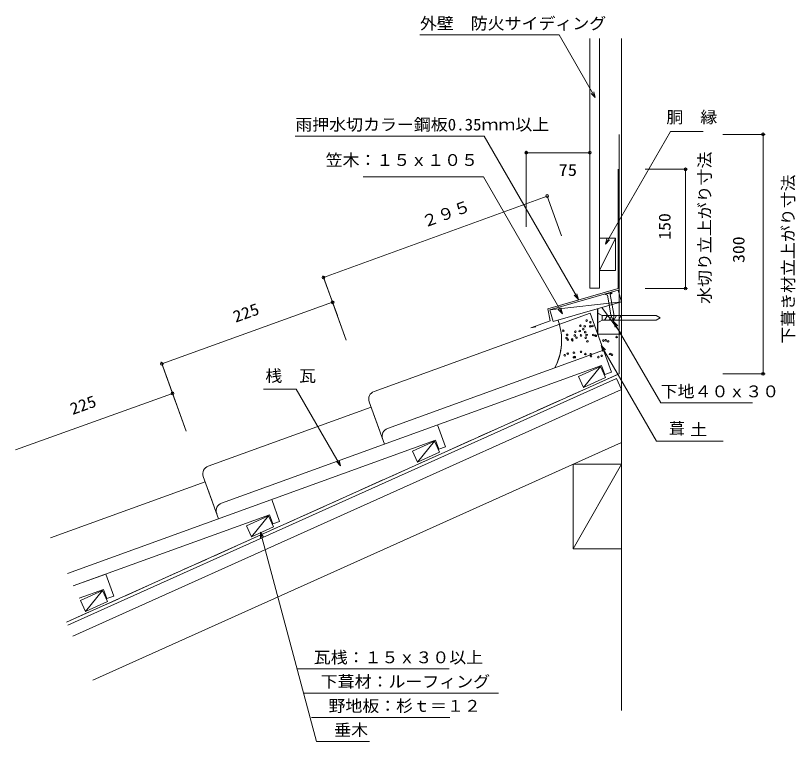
# Model space of a CAD drawing. Units: millimetres, scale not verified. Extents: x -475 to 492, y -447 to 453.
import ezdxf
from ezdxf.enums import TextEntityAlignment as Align

# ---------------------------------------------------------------- set-up
doc = ezdxf.new("R2010")
doc.units = ezdxf.units.MM
doc.header["$LTSCALE"] = 10
doc.linetypes.add('DASHED1', pattern=[1.8, 1.2, -0.6])
doc.linetypes.add('DASHED3', pattern=[4, 3, -1])
for name, color, linetype, lineweight in [('0-0_LAYER001', 2, 'Continuous', 18), ('0-1_LAYER003', 7, 'Continuous', 18), ('0-2_LAYER004', 2, 'Continuous', 18), ('0-3_LAYER005', 2, 'Continuous', 18), ('0-4_LAYER006', 2, 'Continuous', 18)]:
    doc.layers.add(name, color=color, linetype=linetype, lineweight=lineweight)
doc.styles.add('ＭＳ ゴシック', font='')
doc.styles.get('ＭＳ ゴシック').set_extended_font_data('MS Gothic')

msp = doc.modelspace()

# ---------------------------------------------------------------- linework, layer by layer
at = {"layer": '0-0_LAYER001'}
for p, q in [((158.46, 285.86), (158.46, 191.34)), ((158.46, 283.36), (237.2, 283.36)), ((237.2, 232.15), (237.2, 214.65)), ((-92.9, 128.4), (184.2, 229.59)), ((184.2, 229.59), (202.21, 180.27)), ((-93.76, 130.75), (-75.75, 81.43)), ((185.21, 89.63), (272.19, 114.76)), ((187.69, 88.27), (272.43, 112.75)), ((255.97, 107.82), (264.73, 109.36)), ((258.8, 106.7), (255.97, 107.82)), ((258.96, 106.73), (263.28, 82.26)), ((262.45, 107.34), (264.73, 109.36)), ((262.6, 107.47), (266.93, 82.91)), ((276.59, 98.34), (272.43, 112.75)), ((-81.71, 97.74), (-293.38, 21.45)), ((-82.56, 100.1), (-64.76, 50.71)), ((187.69, 88.27), (276.59, 98.34)), ((191.85, 73.86), (276.59, 98.34)), ((185.21, 89.63), (187.81, 74.86)), ((187.69, 88.27), (191.85, 73.86)), ((246.57, 58.42), (246.57, 89.67)), ((276.57, 58.42), (251.97, 91.22)), ((246.57, 72.42), (246.57, 84.42)), ((252.57, 81.42), (246.57, 84.42)), ((252.57, 75.42), (252.57, 81.42)), ((276.57, 81.42), (252.57, 81.42)), ((255.46, 75.42), (258.92, 81.42)), ((261.18, 75.42), (264.65, 81.42)), ((263.28, 82.26), (266.72, 74.02)), ((266.72, 74.02), (266.93, 82.91)), ((266.91, 75.42), (270.37, 81.42)), ((272.63, 75.42), (276.09, 81.42)), ((276.57, 74.17), (276.57, 82.67)), ((164.23, 66.28), (187.81, 74.86)), ((246.57, 72.42), (252.57, 75.42)), ((276.57, 75.42), (252.57, 75.42)), ((164.23, 66.28), (170.14, 67.3)), ((246.57, 58.42), (276.57, 58.42)), ((-294.23, 23.8), (-276.42, -25.59)), ((250.3, 18.07), (223.02, 5.6)), ((250.3, 18.07), (229.25, -8.04)), ((256.54, 4.42), (250.3, 18.07)), ((223.02, 5.6), (229.25, -8.04)), ((229.25, -8.04), (256.54, 4.42)), ((-280.16, -15.23), (-474.82, -85.4)), ((-281.01, -12.88), (-263.2, -62.27)), ((44.53, -74.53), (17.25, -87)), ((44.53, -74.53), (23.48, -100.64)), ((50.77, -88.17), (44.53, -74.53)), ((17.25, -87), (23.48, -100.64)), ((23.48, -100.64), (50.77, -88.17)), ((-161.23, -167.12), (-188.52, -179.59)), ((-161.23, -167.12), (-182.28, -193.24)), ((-155, -180.77), (-161.23, -167.12)), ((-188.52, -179.59), (-182.28, -193.24)), ((-182.28, -193.24), (-155, -180.77)), ((-367, -259.72), (-394.29, -272.19)), ((-367, -259.72), (-388.05, -285.83)), ((-360.77, -273.36), (-367, -259.72)), ((-394.29, -272.19), (-388.05, -285.83)), ((-388.05, -285.83), (-360.77, -273.36)), ((-126.06, -356.96), (62.75, -356.96)), ((-117.43, -387.06), (123.78, -387.06)), ((-107.89, -417.15), (63.78, -417.15))]:
    msp.add_line(p, q, dxfattribs=at)
at = {"layer": '0-0_LAYER001', "color": 4}
for p, q in [((237.62, 84.24), (264.12, 11.06)), ((237.62, 84.24), (254.24, 38.33)), ((-13.73, -58.71), (254.24, 38.33)), ((-219.49, -151.31), (251.57, 19.28)), ((251.57, 19.28), (255.66, 8)), ((255.66, 8), (264.12, 11.06)), ((-36.35, -25.61), (-17.34, -78.1)), ((-36.35, -25.61), (-23.13, -62.12)), ((-236.12, -105.4), (-33.97, -32.19)), ((48.48, -54.27), (58.35, -81.54)), ((-410.57, -238.58), (45.8, -73.32)), ((45.8, -73.32), (49.89, -84.6)), ((49.89, -84.6), (58.35, -81.54)), ((-431.65, -194.28), (-239.73, -124.79)), ((-242.12, -118.2), (-223.11, -170.7)), ((-236.33, -134.19), (-223.11, -170.7)), ((-157.29, -146.86), (-147.42, -174.13)), ((-353.18, -266.73), (-361.65, -269.79))]:
    msp.add_line(p, q, dxfattribs=at)
at = {"layer": '0-0_LAYER001', "linetype": 'DASHED1'}
for p, q in [((319.57, 81.42), (276.57, 81.42)), ((324.57, 78.42), (319.57, 81.42)), ((319.57, 75.42), (324.57, 78.42)), ((319.57, 75.42), (276.57, 75.42))]:
    msp.add_line(p, q, dxfattribs=at)
at = {"layer": '0-0_LAYER001', "color": 4}
for points in [[(-30.35, -12.8), (237.62, 84.24), (254.24, 38.33)], [(-403.23, -254.01), (-159.96, -165.91), (-155.88, -177.2), (-147.42, -174.13)], [(-403.23, -254.01), (-363.06, -239.46), (-353.18, -266.73)], [(-395.89, -269.43), (-365.73, -258.51), (-361.65, -269.79)]]:
    msp.add_lwpolyline(points, dxfattribs=at)
at = {"layer": '0-0_LAYER001'}
for points in [[(268.66, 66.78), (266.72, 74.02), (272.02, 68.72)], [(266.72, 74.02), (325.05, -27), (439.05, -27)], [(253.33, 36.71), (251.39, 43.96), (256.69, 38.65)], [(251.39, 43.96), (319.7, -74.37), (402.67, -74.37)], [(-71.8, -105.23), (-126.79, -9.99), (-167.29, -9.99)], [(-73.74, -97.99), (-71.8, -105.23), (-77.1, -99.93)], [(-171.15, -194.75), (-171.15, -187.25), (-167.4, -193.74)], [(-171.15, -187.25), (-101.55, -447.02), (-35.82, -447.02)]]:
    msp.add_lwpolyline(points, dxfattribs=at)
for centre in [(158.46, 283.36), (237.2, 283.36), (184.2, 229.59), (-92.9, 128.4), (-81.71, 97.74), (-293.38, 21.45), (-280.16, -15.23)]:
    msp.add_circle(centre, 1.7, dxfattribs=at)
msp.add_arc((130.41, 50.29), 71.75, 331.31356, 20.22851, dxfattribs=at)
at = {"layer": '0-0_LAYER001', "color": 4}
for centre in [(-26.95, -22.2), (-10.32, -68.12), (-232.72, -114.8), (-216.09, -160.71)]:
    msp.add_arc(centre, 10, 109.90695, 199.90695, dxfattribs=at)
at = {"layer": '0-1_LAYER003'}
for p, q in [((26.53, 429.52), (199.03, 429.52)), ((243.98, 351.65), (199.03, 429.52)), ((256.45, 169.74), (337.27, 309.72)), ((337.27, 309.72), (377.77, 309.72)), ((-127.98, 304.04), (106.02, 304.04)), ((273.53, 306.13), (273.53, 9.14)), ((401.94, 306.13), (454.44, 306.13)), ((451.94, 304.43), (451.94, 9.14)), ((158.46, 285.86), (158.46, 191.34)), ((158.46, 283.36), (237.2, 283.36)), ((272.2, 114.76), (272.2, 262.75)), ((354.21, 262.75), (357.61, 262.75)), ((-43.71, 253.26), (105.19, 253.26)), ((105.19, 253.26), (203.18, 83.53)), ((184.2, 229.59), (-92.9, 128.4)), ((184.2, 229.59), (202.21, 180.27)), ((249.2, 137.21), (269.2, 177.21)), ((-93.49, 129.99), (-64.76, 50.71)), ((185.21, 89.63), (272.2, 114.76)), ((223.13, 101.2), (217.82, 106.51)), ((305.91, 114.76), (358.41, 114.76)), ((-81.71, 97.75), (-293.38, 21.45)), ((276.59, 98.34), (187.69, 88.27)), ((251.97, 91.22), (276.57, 58.42)), ((252.57, 81.42), (246.97, 84.22)), ((319.57, 81.42), (252.57, 81.42)), ((252.57, 75.42), (246.57, 72.42)), ((266.72, 74.02), (268.66, 66.78)), ((266.72, 74.02), (272.02, 68.72)), ((266.72, 74.02), (325.05, -27)), ((251.39, 43.96), (252.67, 42.67)), ((251.39, 43.96), (253.33, 36.71)), ((251.39, 43.96), (319.7, -74.37)), ((252.67, 42.67), (256.69, 38.65)), ((-293.96, 23.05), (-263.2, -62.27)), ((-411.58, -299.16), (273.53, 9.14)), ((401.94, 9.14), (454.44, 9.14)), ((-280.16, -15.23), (-474.82, -85.4)), ((-167.29, -9.99), (-126.79, -9.99)), ((325.05, -27), (422.55, -27)), ((276.59, -76.12), (-379.16, -371.21)), ((23.48, -100.64), (44.53, -74.53)), ((319.7, -74.37), (384.2, -74.37)), ((-71.8, -105.23), (-77.1, -99.93)), ((216.59, -103.12), (276.59, -103.12)), ((216.59, -208.12), (216.59, -103.12)), ((276.59, -103.12), (216.59, -208.12)), ((-161.23, -167.12), (-155, -180.77)), ((-170.74, -187.96), (-167.43, -193.69)), ((-388.05, -285.83), (-367, -259.72)), ((-125.68, -356.96), (62.75, -356.96)), ((-117.43, -387.06), (123.78, -387.06)), ((-107.89, -417.15), (63.78, -417.15)), ((-101.55, -447.02), (-52.72, -447.02))]:
    msp.add_line(p, q, dxfattribs=at)
at = {"layer": '0-1_LAYER003', "color": 3}
msp.add_line((276.59, 424.89), (276.59, -408.81), dxfattribs=at)
at = {"layer": '0-1_LAYER003', "color": 2}
for p, q in [((-409.93, -302.81), (270.44, 3.36)), ((-403.78, -316.49), (276.59, -10.32)), ((-379.16, -371.21), (276.59, -76.12))]:
    msp.add_line(p, q, dxfattribs=at)
at = {"layer": '0-1_LAYER003'}
for points in [[(237.2, 424.89), (237.2, 115.42), (249.2, 115.42), (249.2, 424.89)], [(238.68, 356.96), (243.98, 351.65), (242.04, 358.9)], [(106.02, 304.04), (223.13, 101.2), (221.19, 108.45)], [(305.91, 262.75), (355.91, 262.75), (355.91, 114.76)], [(249.2, 177.21), (269.2, 177.21), (269.2, 137.21), (249.2, 137.21)], [(258.39, 176.99), (256.45, 169.74), (261.76, 175.05)], [(185.21, 89.63), (187.81, 74.86), (164.23, 66.28), (170.14, 67.3)], [(201.24, 90.78), (203.18, 83.53), (197.88, 88.84)], [(276.57, 58.42), (246.97, 58.42), (246.97, 89.67)], [(252.57, 81.42), (252.57, 75.42), (319.57, 75.42)], [(319.57, 81.42), (324.57, 78.42), (319.57, 75.42)], [(229.25, -8.04), (223.02, 5.6), (250.3, 18.07), (256.54, 4.42), (229.25, -8.04), (250.3, 18.07)], [(-403.78, -316.49), (276.59, -10.32), (270.44, 3.36), (-409.93, -302.81)], [(-126.79, -9.99), (-71.8, -105.23), (-73.61, -98.48)], [(216.59, -103.12), (216.59, -208.12), (276.59, -208.12)], [(-155, -180.77), (-182.28, -193.24), (-188.52, -179.59), (-161.23, -167.12), (-182.28, -193.24)], [(-101.55, -447.02), (-171.15, -187.25), (-171.15, -194.75)]]:
    msp.add_lwpolyline(points, dxfattribs=at)
for points in [[(276.59, 98.34), (191.85, 73.86), (187.69, 88.27), (272.43, 112.75)], [(258.96, 106.73), (255.97, 107.82), (264.73, 109.36), (262.6, 107.47), (266.93, 82.91), (266.72, 74.02), (263.28, 82.26)], [(23.48, -100.64), (17.25, -87), (44.53, -74.53), (50.77, -88.17)], [(-388.05, -285.83), (-394.29, -272.19), (-367, -259.72), (-360.77, -273.36)]]:
    msp.add_lwpolyline(points, close=True, dxfattribs=at)
msp.add_arc((131.05, 50.25), 71.16, 331.57721, 20.44097, dxfattribs=at)
at = {"layer": '0-2_LAYER004'}
for p, q in [((454.44, 306.13), (401.94, 306.13)), ((451.94, 306.13), (451.94, 9.14)), ((358.41, 262.75), (305.91, 262.75)), ((355.91, 262.75), (355.91, 114.76)), ((276.59, 106.88), (276.59, 146.88)), ((358.41, 114.76), (305.91, 114.76)), ((276.59, -10.32), (270.44, 3.36)), ((454.44, 9.14), (401.94, 9.14))]:
    msp.add_line(p, q, dxfattribs=at)
at = {"layer": '0-2_LAYER004', "linetype": 'DASHED3'}
msp.add_line((-411.58, -299.16), (273.53, 9.14), dxfattribs=at)
at = {"layer": '0-2_LAYER004'}
for points in [[(243.98, 351.65), (199.03, 429.52), (26.53, 429.52)], [(242.04, 358.9), (243.98, 351.65), (238.68, 356.96)], [(256.45, 169.74), (337.27, 309.72), (377.77, 309.72)], [(223.13, 101.2), (106.02, 304.04), (-127.98, 304.04)], [(203.18, 83.53), (105.19, 253.26), (-43.71, 253.26)], [(261.76, 175.05), (256.45, 169.74), (258.39, 176.99)], [(221.19, 108.45), (223.13, 101.2), (217.82, 106.51)], [(201.24, 90.78), (203.18, 83.53), (197.88, 88.84)]]:
    msp.add_lwpolyline(points, dxfattribs=at)
for centre in [(451.94, 306.13), (355.91, 262.75), (355.91, 114.76), (451.94, 9.14)]:
    msp.add_circle(centre, 1.7, dxfattribs=at)
at = {"layer": '0-3_LAYER005'}
for p, q in [((216.59, -103.12), (276.59, -103.12)), ((216.59, -103.12), (216.59, -208.12)), ((276.59, -103.12), (216.59, -208.12)), ((216.59, -208.12), (276.59, -208.12))]:
    msp.add_line(p, q, dxfattribs=at)
for centre in [(225.45, 68.68), (230.94, 67.95), (233.27, 75.13), (237.77, 67.93), (237.89, 72.91), (240.45, 68.31), (204.25, 62.46), (209, 57.34), (219.24, 61.21), (224.72, 62.1), (229.11, 64.5), (231.47, 60.73), (233.13, 57.19), (241.37, 57.13), (208.27, 53.53), (209.73, 51.49), (215.22, 51.7), (215.58, 50.76), (218.51, 56.61), (220.67, 53.91), (226.19, 56.61), (232.04, 53.69), (234.23, 49.3), (244.1, 56.45), (244.83, 56.25), (253.97, 50.31), (256.9, 50.76), (259.83, 49.3), (270.43, 54.63), (206.08, 32.08), (209.73, 34.12), (217.41, 35.22), (217.41, 29.52), (218.51, 29.73), (226.19, 36.31), (231.67, 33.54), (238.25, 33.39), (238.62, 30.98), (247.76, 29.73), (251.78, 31.35), (262.39, 33.54), (264.58, 32.66)]:
    msp.add_circle(centre, 1.02, dxfattribs=at)
at = {"layer": '0-4_LAYER006'}
for p, q in [((237.2, 115.42), (237.2, 424.89)), ((249.2, 115.42), (249.2, 424.89)), ((272.2, 114.76), (272.2, 262.75)), ((269.2, 177.21), (249.2, 137.21)), ((249.2, 115.42), (237.2, 115.42))]:
    msp.add_line(p, q, dxfattribs=at)
at = {"layer": '0-4_LAYER006', "linetype": 'DASHED3'}
msp.add_line((273.53, 9.14), (273.53, 306.13), dxfattribs=at)
at = {"layer": '0-4_LAYER006'}
msp.add_lwpolyline([(249.2, 137.21), (249.2, 177.21), (269.2, 177.21), (269.2, 137.21)], close=True, dxfattribs=at)

# ---------------------------------------------------------------- texts
at = {"layer": '0-0_LAYER001', "color": 7, "style": 'ＭＳ ゴシック'}
for s, width, p in [('75', 1.15, (198.37, 250.16)), ('桟\u3000瓦', 1.05, (-165.2, -5.22)), ('下地４０ｘ３０', 1.05, (325.05, -24.5)), ('\u3000\u3000土', 1.05, (319.7, -71.87)), ('\u3000瓦桟：１５ｘ３０以上', 1.05, (-126.06, -354.46)), ('\u3000下葺材：ルーフィング', 1.05, (-117.43, -384.56)), ('\u3000野地板：杉ｔ＝１２', 1.05, (-107.89, -414.65)), ('\u3000垂木', 1.05, (-100.72, -444.52))]:
    msp.add_text(s, height=14.66, dxfattribs=dict(at, width=width)).set_placement(p, align=Align.BOTTOM_LEFT)
for s, rotation, width, p in [('２９５', 20.061, 1.05, (33.39, 185.74)), ('225', 19.822, 1.1, (-200.63, 68.22)), ('225', 19.822, 1.1, (-402.69, -46.22))]:
    msp.add_text(s, height=14.66, rotation=rotation, dxfattribs=dict(at, width=width)).set_placement(p, align=Align.BOTTOM_LEFT)
msp.add_text('葺', height=14.66, dxfattribs=at).set_placement((335.19, -70.62), align=Align.BOTTOM_LEFT)
at = {"layer": '0-1_LAYER003', "style": 'ＭＳ ゴシック', "width": 1.05}
msp.add_text('下葺き材立上がり寸法', height=14.66, rotation=90, dxfattribs=at).set_placement((494.85, 46.33), align=Align.BOTTOM_LEFT)
at = {"layer": '0-2_LAYER004', "color": 7, "style": 'ＭＳ ゴシック', "width": 1.05}
for s, p in [('外壁\u3000防火サイディング', (26.53, 432.02)), ('胴\u3000縁', (332.15, 315.7)), ('雨押水切カラー鋼板0.35ｍｍ以上', (-127.98, 306.54)), ('笠木：１５ｘ１０５', (-90.4, 262.52))]:
    msp.add_text(s, height=14.66, dxfattribs=at).set_placement(p, align=Align.BOTTOM_LEFT)
at = {"layer": '0-2_LAYER004', "color": 7, "style": 'ＭＳ ゴシック'}
for s, width, p in [('水切り立上がり寸法', 1.05, (391.39, 95.74)), ('150', 1.1, (341.64, 175.43)), ('300', 1.1, (433.39, 146.57))]:
    msp.add_text(s, height=14.66, rotation=90, dxfattribs=dict(at, width=width)).set_placement(p, align=Align.BOTTOM_LEFT)

doc.saveas('drawing.dxf')
